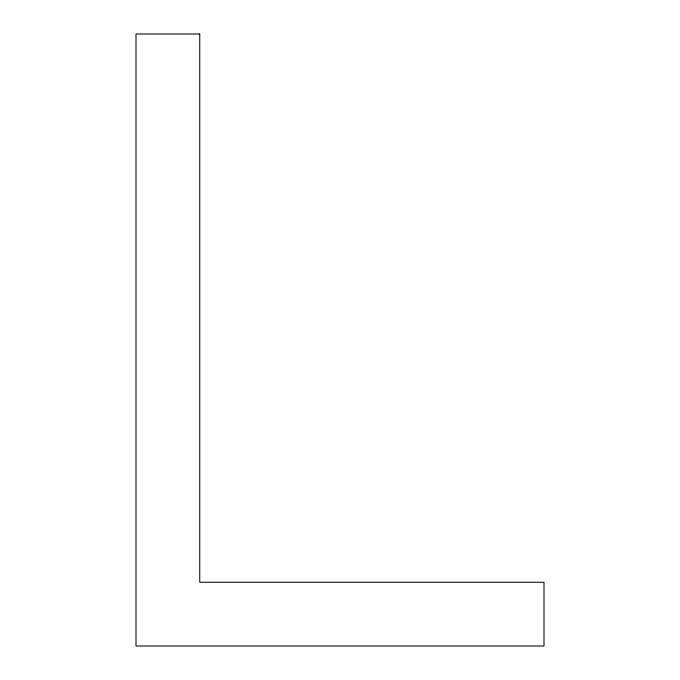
<?xml version="1.0" encoding="UTF-8"?>
<svg xmlns="http://www.w3.org/2000/svg" width="680" height="680" viewBox="0 0 680 680"><rect width="100%" height="100%" fill="white"/><g stroke="black" fill="none" stroke-linecap="round" stroke-linejoin="round"><path stroke-width="1.02" d="M199.75 34L136 34L136 646L544 646L544 582.25L199.75 582.25L199.75 34"/></g></svg>
